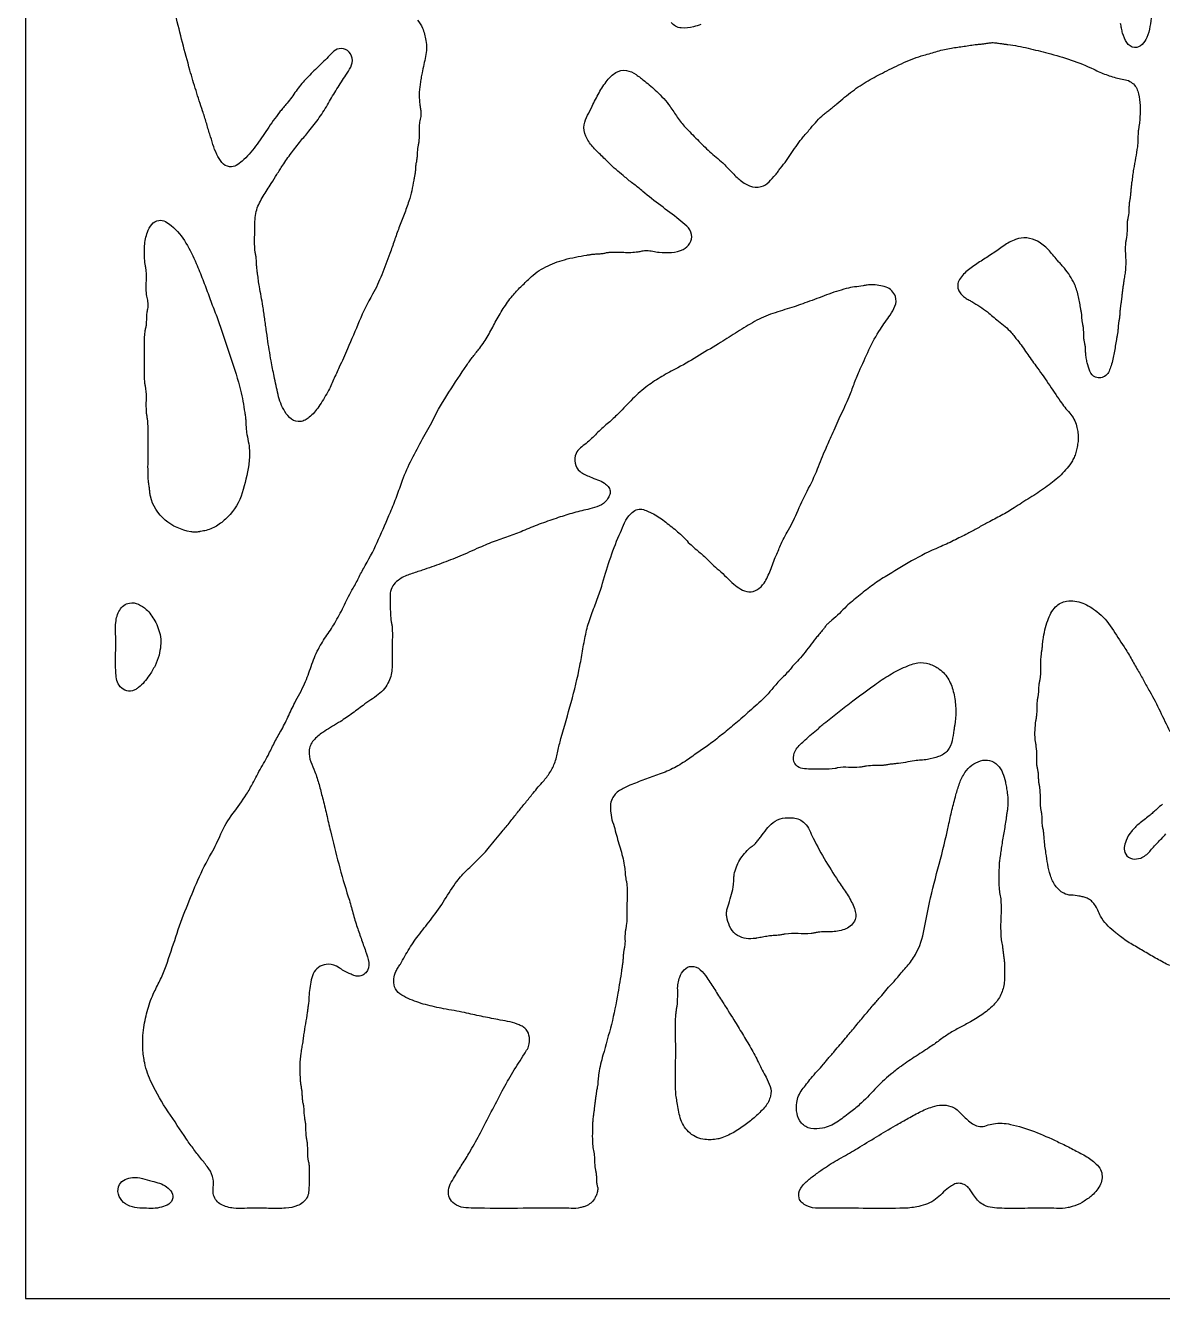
# Model space of a CAD drawing. Extents: x 0 to 950, y 0 to 950.
# Drawn here: x 0 to 314.8, y 0 to 352.3 of the extents above; entities that cross this region are included whole.
import ezdxf

# ---------------------------------------------------------------- set-up
doc = ezdxf.new("R2010")
doc.units = 0
doc.layers.add('OBRYS', color=7, linetype='CONTINUOUS')
doc.layers.add('VYREZY', color=1, linetype='CONTINUOUS')

msp = doc.modelspace()

# ---------------------------------------------------------------- linework, layer by layer
at = {"layer": 'OBRYS'}
msp.add_lwpolyline([(0, 0), (950, 0), (950, 950), (0, 950)], close=True, dxfattribs=at)
at = {"layer": 'VYREZY'}
for points in [[(108.5377, 353.7462, -0.05800375), (109.8768, 351.5269, -0.04174632), (110.4729, 349.8607, -0.0220111), (110.8534, 348.128, -0.09636504), (110.7637, 343.6471, 0.00021011), (109.8041, 339.1833, 0.01392818), (109.5175, 337.6385, -0.00079395), (109.2715, 336.0862, 0.01211718), (109.0861, 334.7165, 0.02400019), (109.0001, 333.3381, 0.01993066), (109.0405, 331.7532, 0.01796355), (109.2009, 330.1756, 0.01446527), (109.3967, 329.0081, -0.0605512), (109.4838, 327.8357, -0.05134032), (109.2499, 326.2822, 0.04737099), (109.0035, 324.7293, 0.02643761), (108.9801, 322.3367, -0.04471879), (108.8696, 319.9527, -0.02977154), (108.6792, 318.9896, 0.04035226), (108.5094, 318.0242, 0.01970481), (108.4344, 316.6384, -0.0320263), (108.3256, 315.2567, -0.01562534), (108.1557, 314.2897, 0.0251932), (108.0044, 313.3205, 0.01842808), (107.9376, 312.3329, -0.02999034), (107.8481, 311.3482, -0.01396753), (107.6737, 310.3825, 0.01142766), (107.4945, 309.4175, -0.01624804), (106.928, 306.5232, -0.02256421), (106.1391, 303.683, -0.01218585), (104.8189, 299.9553, -0.00165401), (103.3955, 296.2645, 0.01329942), (102.1259, 292.7293, -0.0125031), (100.8619, 289.192, 0.00970611), (99.7802, 286.2175, -0.02063875), (98.6345, 283.2694, 0.00000182), (97.4435, 280.5433, -0.0289811), (96.0988, 277.8953, 0.03389649), (92.4057, 270.4418, -0.00535634), (89.1362, 262.7727, -0.00099054), (88.0144, 260.2311, -0.00647889), (86.8548, 257.7068, 0.01214366), (85.3175, 254.2578, -0.02775612), (83.6754, 250.8627, -0.00848031), (82.4866, 248.8006, -0.01705339), (81.1947, 246.8028, -0.02053819), (79.9884, 245.2133, -0.05523304), (78.5636, 243.8312, -0.03951119), (77.4123, 243.0755, -0.09254406), (76.122, 242.6518, -0.20283033), (73.6225, 243.3368, -0.09136316), (71.7959, 245.4159, -0.07988374), (69.911, 250.146, -0.0052524), (68.8397, 255.1904, 0.00259104), (68.4022, 257.3055, -0.01201651), (68.0048, 259.428, 0.00341451), (67.4794, 262.5284, -0.0113043), (67.003, 265.636, 0.00191778), (66.8722, 266.6107, 0.00441815), (66.7292, 267.5837, -0.00641506), (66.4787, 269.3356, 0.00641114), (66.2282, 271.0876, -0.00753112), (65.9816, 272.8402, 0.00977792), (65.7272, 274.5915, 0.00582807), (65.2471, 277.2992, -0.00253535), (64.7492, 280.0038, -0.01403229), (64.4866, 281.7538, 0.0071489), (64.2481, 283.5078, -0.01070095), (64.097, 284.6812, -0.01235228), (64.0002, 285.8603, -0.00313759), (63.9396, 287.0474, 0.02387835), (63.83, 288.2298, 0.02193517), (63.6502, 289.1956, -0.03961716), (63.5049, 290.165, -0.02496122), (63.4382, 293.563, 0.00606657), (63.5, 296.9652, -0.01601013), (63.5829, 299.1441, -0.06372878), (64.0072, 301.2661, -0.06294523), (65.8125, 305, 0.00656302), (68.0433, 308.535, -0.00355569), (69.6149, 311.0587, -0.00219264), (71.2153, 313.5643, -0.01908156), (73.6002, 316.9694, -0.00738946), (76.1634, 320.2456, -0.01342294), (77.3215, 321.6052, 0.01423779), (78.4773, 322.9666, 0.01422937), (81.3447, 326.7621, 0.02679007), (83.8888, 330.7757, -0.01287958), (86.2215, 334.6927, -0.00459433), (88.6905, 338.5269, 0.01953719), (90.037, 340.7622, 0.17194446), (90.4355, 343.1912, 0.18631509), (89.1519, 345.3018, 0.2225239), (86.8107, 345.8207, 0.15158627), (84.9615, 344.7602, -0.01037413), (83.4082, 343.1582, -0.00318528), (80.2596, 340.0823, 0.01506735), (77.1863, 336.9338, 0.03725918), (74.6099, 333.6732, -0.02715786), (72.0966, 330.3569, -0.00264797), (71.1938, 329.3025, 0.01485573), (70.3174, 328.2269, 0.01714379), (66.9815, 323.5514, -0.0100322), (63.7113, 318.8271, -0.02775541), (61.955, 316.6599, -0.03045813), (59.9595, 314.712, -0.04278263), (58.3537, 313.5487, -0.16847003), (56.5138, 313.1611, -0.193852), (54.3672, 314.3594, -0.05810819), (52.963, 316.5862, -0.03839344), (51.8921, 319.3489, 0.00284713), (51.0175, 322.189, -0.0052322), (50.0457, 325.3992, 0.00954983), (49.0463, 328.6004, -0.00354195), (47.2139, 334.2313, -0.00883503), (45.5217, 339.9051, -0.0092076), (41.5721, 355.1329, -0.01923229)], [(187.0014, 352.503, -0.01126098), (184.9201, 351.8925, -0.08412274), (181.5075, 351.5675, -0.22495672), (178.7738, 353.1162, -0.09053199)], [(311.7714, 355.0859, 0.0007375), (311.2677, 351.966, -0.06191959), (310.3941, 348.9539, -0.08676003), (309.0813, 346.946, -0.22958275), (307.0359, 346.159, -0.24025348), (304.855, 347.5131, -0.06742668), (303.7194, 350.1331, -0.02237193), (303.4067, 351.4711, -0.00135309), (303.1575, 352.8238, -0.0107212)], [(316.7666, 92.1144, -0.01157221), (313.255, 93.9723, -0.00667421), (309.8129, 95.9574, 0.00391227), (306.3854, 97.9595, -0.03648206), (303.104, 100.1745, -0.00348763), (302.1749, 100.9161, -0.00057291), (301.2518, 101.6653, -0.03519955), (299.2244, 103.5666, -0.05938395), (297.5977, 105.8047, -0.03320623), (296.8264, 107.4282, 0.06003241), (295.9737, 109.0003, 0.05980798), (295.0573, 110.0112, 0.073016), (293.9119, 110.744, 0.05207125), (292.794, 111.1136, 0.00630788), (291.6344, 111.3519, 0.03699829), (289.4661, 111.6047, -0.10988799), (287.4018, 112.1561, -0.12666984), (285.0912, 114.2318, -0.07181244), (283.7291, 117.0991, -0.03038447), (282.9837, 120.153, -0.0121294), (282.4996, 123.2639, 0.00512616), (282.2241, 125.2137, -0.01834441), (282.0004, 127.1689, -0.0084993), (281.9408, 128.1573, 0.02421014), (281.8502, 129.1423, 0.02534416), (281.664, 130.1068, -0.03999238), (281.5063, 131.0744, -0.01964778), (281.4393, 132.6613, 0.03437035), (281.3257, 134.2429, 0.02087653), (281.1477, 135.2093, -0.03881242), (281.0047, 136.1794, -0.02309566), (280.9465, 138.7654, 0.04148578), (280.7936, 141.3413, 0.01038637), (280.6341, 142.3115, -0.02511942), (280.5033, 143.285, -0.01579747), (280.4418, 144.4732, 0.03003303), (280.3467, 145.6576, 0.02545027), (280.1601, 146.6222, -0.04213333), (280.0061, 147.5903, -0.02717066), (279.9563, 150.1789, 0.04385891), (279.8207, 152.7582, 0.01986046), (279.6448, 153.7252, -0.0380788), (279.5045, 154.6959, -0.02756825), (279.4728, 157.2813, -0.02478105), (279.7114, 159.8566, -0.01183926), (279.8736, 160.827, 0.03175961), (279.9969, 161.8015, 0.01755886), (280.0509, 163.789, -0.03721228), (280.1827, 165.7686, -0.01640281), (280.3525, 166.7363, 0.03002127), (280.4957, 167.7071, 0.01994092), (280.5511, 168.8965, -0.03300667), (280.6374, 170.0825, -0.02915014), (280.8296, 171.0458, 0.04443835), (280.9919, 172.0125, 0.02944371), (281.0515, 175.198, -0.04607287), (281.2164, 178.3719, -0.00503194), (281.3673, 179.3436, 0.01552078), (281.4977, 180.3179, 0.01072844), (281.5773, 181.3027, -0.0264391), (281.6876, 182.2835, -0.01198393), (282.2051, 184.9913, -0.03414659), (282.9682, 187.6345, -0.03843371), (283.87, 189.621, -0.06540877), (285.1544, 191.3692, -0.07875986), (286.5531, 192.4311, -0.08733517), (288.2165, 192.9785, -0.13596096), (292.6602, 192.413, -0.06987085), (296.617, 190.0608, -0.07928312), (300.7239, 185.5331, -0.00080624), (304.0999, 180.3446, -0.01625104), (306.046, 177.1181, 0.00658505), (307.9303, 173.8531, -0.01385662), (309.575, 170.9048, 0.01105691), (311.2035, 167.9469, -0.0205463), (314.0777, 162.4835, 0.0050661), (316.7836, 156.9294, 0.00660142)], [(314.7969, 136.8021, 0.0224144), (313.1363, 135.3862, -0.00313315), (312.1129, 134.4431, -0.01503265), (311.0565, 133.5383, -0.00689701), (309.6533, 132.4394, 0.00849609), (308.2537, 131.3361, 0.04802527), (306.1388, 129.2416, 0.08347464), (304.6539, 126.6939, 0.05571991), (304.166, 124.7815, 0.17900239), (304.5648, 122.9621, 0.20137158), (306.4019, 121.6962, 0.14495638), (308.7141, 121.8861, 0.13018483), (311.2174, 123.7068, -0.0223407), (313.3453, 126.0953, 0.00139343), (315.7129, 128.5387, -0.01754017)]]:
    msp.add_lwpolyline(points, format="xyb", dxfattribs=at)
for points in [[(153.6216, 25.1466, -0.0649723), (151.0494, 24.937, 0.01213379), (148.4484, 25, 0.00168506), (136.2488, 24.9582, -0.00511121), (124.0498, 25, -0.02778367), (121.2529, 25.1939, -0.12727909), (118.7264, 26.197, -0.13413001), (117.4098, 27.8487, -0.13253648), (117.109, 29.9413, -0.1050165), (117.8678, 32.1565, 0.00067419), (119.0943, 34.2121, -0.00990021), (121.1883, 37.579, 0.01610223), (123.2397, 40.9704, -0.00166671), (124.6095, 43.3902, 0.01368035), (125.9204, 45.8413, -0.00777573), (128.9474, 51.6656, 0.00640986), (131.9903, 57.4818, -0.02403659), (134.9304, 62.6493, 0.00049852), (138.114, 67.6786, 0.00924073), (138.9327, 69.0295, 0.09070326), (139.459, 70.4918, 0.09746072), (139.3886, 72.8546, 0.15788155), (138.2157, 74.8237, 0.07664092), (137.2155, 75.4611, 0.00332307), (136.1139, 75.937, 0.06173336), (133.4817, 76.6877, -0.01078576), (130.7668, 77.1707, -0.00147635), (126.1478, 78.1099, -0.00423075), (121.54, 79.1017, 0.01559005), (118.647, 79.656, -0.00986712), (115.7469, 80.1772, -0.01440303), (110.746, 81.3291, -0.04322338), (105.9267, 83.0425, -0.04289799), (103.664, 84.3192, -0.16485614), (102.1802, 86.2933, -0.10907147), (101.9644, 88.4328, -0.07705782), (102.5461, 90.5297, -0.04942988), (103.1392, 91.5578, 0.02829948), (103.7771, 92.5634, -0.01064007), (106.2832, 96.8399, -0.03069852), (109.1292, 100.8881, 0.00771252), (110.8257, 103.08, -0.00746128), (112.5211, 105.2727, 0.03183369), (116.0348, 110.3059, -0.0214323), (119.4469, 115.4166, -0.0458958), (122.2142, 118.5511, 0.00747263), (125.2261, 121.4761, 0.00431272), (126.9018, 123.182, 0.02251526), (128.482, 124.9735, -0.00141851), (130.228, 127.1298, -0.00569708), (132.0044, 129.2609, 0.01021094), (134.1371, 131.867, -0.00341764), (136.2346, 134.5023, 0.00037289), (138.223, 136.9695, -0.00030724), (140.2112, 139.4371, -0.0041739), (141.5953, 141.1238, -0.00899607), (143.0231, 142.7732, 0.03273664), (144.9837, 145.2681, 0.06103145), (146.4376, 148.0697, 0.04004887), (147.4041, 151.4727, -0.01982168), (148.2344, 154.9204, 0.00048009), (151.0666, 164.9591, 0.020015), (153.4832, 175.0972, 0.0080895), (154.3171, 179.7375, -0.01496779), (155.2144, 184.3644, -0.03279146), (156.4982, 188.7132, -0.00134268), (158.0789, 192.9734, -0.00016041), (158.8401, 195.0062, 0.02089841), (159.5157, 197.067, -0.01030865), (161.7025, 204.2466, -0.0241825), (164.3764, 211.2518, 0.00642806), (165.5387, 214, -0.07201413), (167.0343, 216.5465, -0.05713274), (168.2925, 217.7957, -0.1481171), (169.8826, 218.419, -0.11902547), (171.4134, 218.176, -0.00359265), (172.881, 217.5528, -0.06240229), (176.4471, 215.447, -0.00592681), (179.7187, 212.8557, -0.03594204), (182.7698, 209.9928, 0.03484394), (185.815, 207.1227, -0.00383058), (187.0363, 206.107, -0.01819216), (188.2108, 205.0392, 0.00019849), (190.0638, 203.2286, 0.02211377), (191.9938, 201.5042, -0.03101264), (194.039, 199.6104, 0.02789188), (196.0732, 197.7031, 0.03757463), (198.0148, 196.3101, 0.11414979), (200.2312, 195.5758, 0.16878671), (202.6215, 196.1654, 0.09981484), (204.4465, 197.9535, 0.04098254), (205.4254, 199.6845, 0.00976422), (206.2265, 201.5115, 0.01588703), (206.9969, 203.5462, -0.02021128), (207.7846, 205.5735, -0.00155538), (209.2223, 208.8447, -0.0274198), (210.8446, 212.0223, 0.01370105), (212.2695, 214.6338, 0.01824906), (213.5244, 217.3301, -0.02158746), (216.4156, 223.4358, 0.02632349), (219.2477, 229.5658, -0.00251359), (220.3634, 232.3178, -0.00517388), (221.5213, 235.0522, 0.00148649), (222.3864, 237.0539, -0.00645184), (223.2712, 239.0468, 0.00684253), (224.3965, 241.5865, -0.01379179), (225.5567, 244.1096, 0.00996118), (226.8208, 246.8042, 0.00360219), (228.0115, 249.5326, 0.01823388), (229.3634, 253.0407, -0.02519591), (230.7632, 256.5274, 0.00183957), (233.4896, 262.4963, -0.03918789), (236.6439, 268.2277, -0.01067715), (237.9916, 270.1858, 0.00558032), (239.3594, 272.1304, 0.05227304), (240.697, 274.5942, 0.17716083), (240.8089, 277.2392, 0.23976509), (238.2275, 279.8535, 0.08104033), (234.2107, 280.499, 0.04082568), (233.0351, 280.4001, -0.00407089), (231.8661, 280.2145, -0.0059703), (229.5269, 279.8911, 0.03310438), (227.2135, 279.4424, 0.02687821), (221.7625, 277.687, -0.0067952), (216.3791, 275.7116, 0.00773754), (213.9713, 274.8229, -0.0232104), (211.5395, 274.0099, 0.0154476), (206.2553, 272.334, 0.04915191), (201.2528, 270.0019, 0.0097271), (196.5334, 267.0829, -0.00864991), (191.8201, 264.1537, 0.00177752), (185.8726, 260.5697, -0.01638073), (179.8262, 257.1628, 0.01553223), (175.6763, 254.8337, 0.02717374), (171.7442, 252.1619, 0.04027977), (167.594, 248.4354, -0.00762195), (163.6835, 244.4335, -0.00962128), (162.3887, 243.1968, -0.01455967), (161.0359, 242.0244, 0.02976559), (158.1087, 239.3273, -0.02872596), (155.1867, 236.6238, -0.00179922), (153.639, 235.3581, 0.112958), (152.4381, 233.823, 0.1651506), (152.1393, 231.1563, 0.16224443), (153.5157, 228.8468, 0.07500098), (154.8546, 228.0037, -0.001533), (156.3186, 227.3582, 0.02535426), (158.366, 226.5696, -0.07775274), (160.299, 225.5825, -0.05517346), (161.3084, 224.6653, -0.15344835), (161.8403, 223.4691, -0.13884736), (161.6242, 222.1464, -0.03978618), (160.9373, 220.9396, -0.15373498), (158.8545, 219.2937, -0.03588225), (156.1959, 218.4948, 0.01260941), (151.8028, 217.3946, 0.01276375), (147.4711, 216.0729, 0.00705568), (142.8024, 214.4435, 0.01536897), (138.2132, 212.6072, -0.02141857), (134.1572, 211.0409, 0.00592574), (130.0511, 209.5997, 0.01424481), (127.8436, 208.7234, -0.00042735), (125.6602, 207.786, 0.00909949), (122.9473, 206.5651, -0.01481246), (120.2213, 205.3757, -0.00584184), (115.06, 203.3729, -0.00914484), (109.8414, 201.526, -0.00245789), (106.6271, 200.4716, 0.06584839), (103.598, 199.0324, 0.07751169), (101.9881, 197.5923, 0.11841411), (101.0624, 195.6788, 0.07108218), (100.9465, 194.0933, -0.0178428), (101, 192.4894, 0.00274871), (101.0075, 190.1007, 0.03299511), (101.1851, 187.7239, 0.01843747), (101.3586, 186.7566, -0.03702133), (101.4957, 185.7856, -0.02456172), (101.5575, 182.188, 0.0079813), (101.5, 178.5865, -0.00414758), (101.4668, 174.5905, -0.10135459), (100.6177, 170.7687, -0.06728246), (99.3721, 168.7596, -0.05667463), (97.6675, 167.1128, -0.0173828), (95.5738, 165.6173, 0.01455769), (93.4712, 164.1335, -0.00272741), (90.1298, 161.6548, -0.02157954), (86.675, 159.3436, -0.00106201), (84.4706, 158.0092, 0.00987671), (82.2904, 156.6363, 0.06603814), (79.7244, 154.4146, 0.17119109), (78.5081, 151.4235, 0.1096976), (79.0068, 148.5425, -0.00678566), (80.1075, 145.7573, -0.02341434), (81.2698, 142.2018, -0.00506814), (82.2289, 138.5821, -0.00538712), (83.3414, 133.9985, 0.00098948), (84.4135, 129.4051, 0.00704659), (86.7092, 120.2379, 0.01270691), (89.3645, 111.1704, -0.01524918), (90.5074, 107.193, 0.01796197), (91.6716, 103.2225, 0.00392967), (92.8851, 99.668, 0.00539177), (94.1646, 96.1369, -0.04806042), (95.0113, 92.9846, -0.22477762), (94.204, 90.1329, -0.12363936), (93.123, 89.3826, -0.10549228), (91.8112, 89.1838, -0.0930067), (90.672, 89.4689, 0.00183937), (89.5846, 89.9637, -0.04616037), (86.796, 91.5441, 0.14855926), (83.8656, 92.4923, 0.12830358), (81.6154, 91.9481, 0.13654542), (79.951, 90.3538, 0.08648583), (79.1178, 88.16, 0.00660922), (78.698, 85.8155, 0.03521414), (78.4767, 83.4574, -0.03124004), (78.274, 81.0964, 0.00112546), (78.1312, 80.1237, 0.00355729), (77.9974, 79.1496, -0.01449369), (77.5017, 76.0455, 0.01433918), (77.0051, 72.9415, 0.00351825), (76.8844, 71.965, -0.0117355), (76.7477, 70.9908, -0.00357042), (76.4819, 69.442, 0.00579997), (76.223, 67.892, 0.03579301), (75.9448, 64.5229, 0.01366977), (76.0008, 61.1354, 0.0168055), (76.0771, 60.1522, 0.00772093), (76.2016, 59.1735, 0.01163231), (76.3632, 58.2041, -0.02616345), (76.4965, 57.2315, -0.01679001), (76.5563, 56.0434, 0.03091918), (76.6494, 54.859, 0.02420734), (76.8336, 53.8947, -0.03661381), (76.9936, 52.9277, -0.01390486), (77.0808, 51.5452, 0.02690975), (77.2037, 50.167, 0.01294175), (77.3687, 49.1977, -0.03197453), (77.4965, 48.2246, -0.01350717), (77.5673, 46.4407, 0.03228512), (77.7047, 44.6638, 0.01343965), (77.8697, 43.6945, -0.03296715), (77.9966, 42.7212, -0.01885447), (78.0482, 40.7336, 0.03797138), (78.1754, 38.7537, 0.02079151), (78.3529, 37.7875, -0.0387294), (78.4953, 36.8176, -0.02204323), (78.5633, 34.0194, -0.0014267), (78.5, 31.2184, -0.01720384), (78.393, 29.4344, -0.11427268), (77.8419, 27.7816, -0.16637872), (75.338, 25.708, -0.07630034), (72.0159, 25.0013, -0.02141374), (67.818, 24.9405, 0.00708362), (63.6165, 25, 0.01002243), (60.6144, 24.9398, -0.03103515), (57.6175, 25.0056, -0.09940877), (54.1808, 26.002, -0.2115631), (52.0996, 28.6104, -0.10164804), (51.9821, 30.7882, 0.07915431), (51.9617, 32.987, 0.11304922), (50.7706, 35.8649, 0.0145039), (48.8464, 38.4143, -0.00649981), (46.6539, 41.2245, -0.01510817), (44.5857, 44.1256, 0.00162357), (39.4855, 51.7039, -0.03705971), (34.947, 59.6025, -0.02695893), (33.8113, 62.3377, -0.03207543), (33.0062, 65.1859, -0.0179887), (32.6623, 67.1264, -0.02849015), (32.5001, 69.0885, -0.00974406), (32.4821, 72.0742, -0.03995877), (32.7596, 75.0381, -0.02228545), (33.8675, 80.0447, -0.04847196), (35.6635, 84.8274, -0.00049192), (37.4175, 88.3939, 0.03237213), (38.9376, 92.0572, 0.00263598), (41.6391, 100.1191, -0.01572531), (44.5493, 108.1036, -0.00625137), (47.7459, 115.8043, -0.03040613), (51.4913, 123.2369, 0.01959167), (52.8865, 125.863, 0.01201698), (54.1136, 128.5732, -0.06652059), (57.4233, 134.1707, 0.02719865), (61.1891, 139.5309, 0.01883578), (62.9658, 142.6311, -0.00298427), (64.6445, 145.7883, -0.00948527), (65.9128, 148.0366, 0.01636679), (67.1497, 150.3014, -0.00085252), (68.8575, 153.6731, -0.01400841), (70.664, 156.9912, 0.02394589), (72.6766, 160.8695, -0.00425157), (74.5371, 164.8284, -0.02007901), (75.9305, 167.4535, 0.0313773), (77.2626, 170.1063, 0.02100445), (79.0803, 174.9259, -0.04061773), (81.0806, 179.6591, -0.03383851), (83.4567, 183.546, 0.02394906), (85.9118, 187.3896, 0.01997238), (88.3027, 191.9751, -0.02117608), (90.7044, 196.5545, 0.01759954), (92.3886, 199.7108, -0.01833729), (94.0774, 202.8644, 0.02842692), (97.7721, 210.1112, 0.00141435), (101.0332, 217.5774, 0.01505599), (102.7883, 221.986, 0.0010863), (104.4009, 226.4509, -0.03619218), (106.9657, 232.2444, 0.00178357), (109.9304, 237.8626, -0.01132359), (111.3709, 240.4705, 0.0149455), (112.7921, 243.0883, -0.0272978), (117.2387, 250.8169, -0.00405459), (122.1678, 258.2625, -0.01667167), (123.9083, 260.6686, -0.00232468), (125.7399, 263.0082, 0.03649771), (128.0745, 266.4509, 0.01325596), (130.0603, 270.1169, -0.02598414), (132.234, 273.8969, -0.02679134), (134.7936, 277.4266, -0.03072866), (137.0875, 279.9267, -0.00005927), (139.5354, 282.2853, -0.07580497), (144.0321, 285.4644, -0.04969631), (149.2106, 287.4417, -0.01760098), (152.271, 288.1591, -0.00874422), (155.3664, 288.7146, 0.00174968), (156.3366, 288.8747, -0.02111371), (157.3114, 288.9971, -0.01446181), (158.4987, 289.0609, 0.02895267), (159.6822, 289.159, 0.02415647), (160.6469, 289.3434, -0.04127971), (161.6152, 289.4943, -0.03479679), (165.6085, 289.5046, 0.05036141), (169.5891, 289.6386, 0.02735104), (170.7505, 289.8608, -0.06592589), (171.9171, 289.992, -0.05546123), (173.6698, 289.762, 0.0469058), (175.4214, 289.5018, 0.02149389), (178.8332, 289.4649, 0.11191971), (182.0562, 290.3053, 0.13184432), (183.9284, 292.0155, 0.19071015), (184.3932, 294.4121, 0.16545558), (183.0735, 296.7533, 0.01706731), (180.8951, 298.5712, 0.00578716), (175.8484, 302.4056, -0.01733994), (170.8943, 306.3534, 0.01700619), (168.4173, 308.33, -0.01721438), (165.9412, 310.3075, 0.00448326), (163.9652, 311.9698, -0.02212806), (162.0509, 313.6991, 0.00509354), (159.4619, 316.2032, -0.02257623), (156.9644, 318.7937, -0.06900384), (155.109, 321.6, -0.16049682), (154.6968, 324.7994, -0.07643837), (155.6249, 327.4002, 0.01480034), (156.879, 329.8955, -0.01764791), (158.7675, 333.6001, -0.03752736), (161.0473, 337.0668, -0.088223), (163.388, 339.1957, -0.18352054), (166.3329, 339.7898, -0.11623547), (169.0294, 338.6644, -0.01229199), (171.4159, 336.845, -0.00263529), (173.112, 335.4699, -0.02218682), (174.7362, 334.0138, -0.01138988), (176.682, 332.0183, -0.03554538), (178.4282, 329.8542, -0.00702419), (180.4275, 326.8927, 0.04607836), (182.6424, 324.1077, 0.00375413), (185.9893, 320.6662, 0.0102469), (189.4307, 317.3204, 0.02216267), (191.2422, 315.7742, -0.02690228), (193.0382, 314.2117, -0.01249037), (195.2804, 311.9272, 0.02213513), (197.5646, 309.6878, 0.08099793), (200.4265, 307.8552, 0.17645952), (203.6561, 307.6657, 0.12662772), (205.8298, 308.9765, 0.01999594), (207.5885, 310.9171, 0.01608323), (208.3202, 311.8519, -0.01057196), (209.0418, 312.7951, 0.02396831), (212.1748, 317.1255, -0.02454074), (215.3125, 321.4521, -0.01912026), (216.3537, 322.6519, 0.01758784), (217.3987, 323.8486, -0.01251334), (219.0811, 325.8151, -0.03554036), (220.9402, 327.6072, -0.01846047), (221.8788, 328.3343, 0.02137751), (222.813, 329.0667, -0.0022933), (223.7204, 329.8358, -0.00436373), (224.6379, 330.5927, 0.00682229), (226.7703, 332.3694, -0.01615277), (228.9344, 334.1052, -0.02992714), (233.2315, 336.9444, -0.01515673), (237.7728, 339.3885, -0.00702344), (243.1339, 341.974, -0.03981776), (248.6962, 344.0406, 0.0006125), (252.4825, 345.1186, -0.02776119), (256.3157, 345.9882, -0.00618111), (258.0641, 346.2617, -0.0033926), (259.8174, 346.5018, 0.00913332), (261.568, 346.7619, -0.0160543), (263.3214, 346.9978, -0.00773109), (264.305, 347.0827, 0.01831008), (265.2861, 347.1884, 0.01060709), (266.4524, 347.3827, -0.04377771), (267.6247, 347.499, -0.03725819), (268.8043, 347.4244, -0.00263729), (269.9775, 347.2556, 0.0055893), (270.9519, 347.1212, -0.0012755), (271.9276, 346.9953, -0.0256414), (277.5277, 345.9635, -0.00441354), (283.0629, 344.5955, -0.01860073), (289.502, 342.6858, -0.03157475), (295.7094, 340.144, 0.02127371), (299.151, 338.6513, 0.03660206), (302.7356, 337.5679, 0.01295768), (304.483, 337.2238, -0.11201254), (306.089, 336.5606, -0.16131506), (307.9101, 334.0952, -0.06574624), (308.499, 330.9488, -0.02007333), (308.5423, 327.764, -0.02906143), (308.2732, 324.593, -0.00810661), (308.1174, 323.6213, 0.0289901), (308.0025, 322.6455, 0.01581879), (307.9476, 320.6595, -0.03889274), (307.8016, 318.6832, -0.00717078), (307.2829, 315.584, 0.00438979), (306.7469, 312.4875, 0.00872156), (306.491, 310.7367, -0.00555364), (306.2461, 308.9841, 0.01372512), (306.1016, 307.8103, 0.00430163), (305.9994, 306.6317, -0.00430344), (305.9143, 305.6491, -0.01194286), (305.7973, 304.67, -0.01240425), (305.6333, 303.7008, 0.02992864), (305.5035, 302.7278, 0.02017893), (305.4584, 301.3375, -0.03606616), (305.3694, 299.9518, -0.0311709), (305.1757, 298.9892, 0.04516244), (305.0094, 298.0237, 0.02330324), (304.9356, 295.84, -0.03863909), (304.7952, 293.6637, -0.01365832), (304.6299, 292.6943, 0.03356671), (304.5034, 291.721, 0.03216076), (304.5115, 288.1208, -0.03594909), (304.4923, 284.5226, -0.03284569), (304.2687, 282.968, 0.01986709), (304.0044, 281.4176, 0.00042997), (303.8786, 280.442, -0.00598864), (303.742, 279.468, 0.00784371), (303.609, 278.4929, 0.00456192), (303.5001, 277.5147, -0.00344818), (303.3934, 276.536, -0.00770641), (303.265, 275.5601, -0.00211165), (303.1174, 274.5874, 0.01855423), (303.002, 273.611, 0.00999154), (302.9301, 272.4254, -0.0255893), (302.8214, 271.244, -0.01456799), (302.6534, 270.2768, 0.02428428), (302.5042, 269.3072, 0.01764762), (302.4362, 268.32, -0.02937659), (302.3452, 267.3358, -0.01350146), (302.1715, 266.37, 0.01139205), (301.9937, 265.4049, -0.00175307), (301.3875, 261.7167, -0.03421298), (300.52, 258.0901, -0.02485289), (299.9734, 256.606, -0.12647914), (299.0401, 255.3891, -0.11824442), (297.6568, 254.7554, -0.16127334), (296.183, 254.9415, -0.19146039), (294.6516, 256.5951, -0.0297075), (293.9147, 258.9013, -0.02810117), (293.6499, 260.251, -0.01443179), (293.5006, 261.6199, -0.01183594), (293.445, 262.6088, 0.02666392), (293.3603, 263.5945, 0.02776734), (293.1704, 264.5578, -0.04166717), (293.0077, 265.5242, -0.02224377), (292.9456, 267.1116, 0.0365615), (292.8383, 268.6939, 0.01933325), (292.6632, 269.6596, -0.028183), (292.5053, 270.6274, -0.02117842), (292.4429, 271.6156, 0.03213172), (292.359, 272.6012, 0.01657803), (292.1811, 273.566, -0.01384504), (291.9979, 274.5301, 0.01927532), (291.2975, 278.009, 0.05647025), (290.0874, 281.3239, 0.03545839), (288.7778, 283.54, 0.03107564), (287.1849, 285.564, 0.00401544), (286.3836, 286.4471, -0.0149925), (285.6022, 287.3472, 0.01395328), (283.1183, 290.2203, 0.08211335), (280.1712, 292.5367, 0.10235258), (277.1852, 293.4548, 0.11385398), (274.104, 293.0444, 0.0662843), (270.7936, 291.2721, -0.00898977), (267.6805, 289.1151, -0.00698075), (264.5166, 287.0693, 0.02073986), (261.4125, 284.9389, 0.06680679), (258.7923, 282.3654, 0.25014817), (258.2367, 279.1437, 0.10778024), (258.9247, 277.9808, 0.04380147), (259.9474, 277.0576, 0.04123031), (260.9512, 276.4222, -0.01560764), (261.9892, 275.8373, -0.00568022), (264.1765, 274.479, -0.02686615), (266.2679, 272.9834, -0.00625362), (267.8007, 271.726, -0.00153104), (269.3137, 270.4448, 0.01263601), (271.1685, 268.9438, -0.05043717), (272.8965, 267.3148, -0.01918118), (273.7631, 266.2339, 0.00892952), (274.6078, 265.1348, -0.02098525), (277.1771, 261.6193, 0.01367141), (279.696, 258.0649, -0.01372762), (283.1308, 253.217, 0.00350302), (286.4669, 248.2982, 0.03238356), (289.0542, 245.017, -0.12041533), (290.9785, 241.4334, -0.01970703), (291.1451, 240.6654, -0.00253151), (291.2776, 239.8903, -0.03469564), (291.4261, 238.3282, -0.04404331), (291.3281, 236.7644, -0.01489438), (291.046, 235.218, -0.02510879), (290.6416, 233.7003, -0.03609537), (290.1276, 232.4236, -0.03342255), (289.4413, 231.23, -0.061809), (286.2141, 227.4907, -0.03098251), (282.3306, 224.3927, -0.01384455), (278.0319, 221.5534, 0.00459871), (273.6798, 218.793, -0.01896024), (270.0977, 216.6627, -0.0054723), (266.4134, 214.7087, 0.01257204), (263.6269, 213.1797, -0.01531049), (260.8326, 211.6662, -0.0015981), (256.9168, 209.7136, -0.01476543), (252.9409, 207.891, 0.03133411), (245.3085, 204.0814, 0.00448325), (237.9542, 199.7271, 0.02648832), (234.1893, 197.1707, 0.0074333), (230.6017, 194.3613, 0.00142113), (228.9067, 192.9849, 0.0224102), (227.2808, 191.5308, 0.00309928), (225.2959, 189.5645, -0.01952599), (223.2491, 187.6658, -0.01346655), (222.4871, 187.0472, 0.04441063), (221.7674, 186.3851, 0.03711773), (221.1581, 185.6067, -0.02969332), (220.5599, 184.8186, 0.00103391), (219.659, 183.7633, 0.01238341), (218.787, 182.6845, -0.00058255), (217.0957, 180.4879, -0.00588335), (215.3763, 178.3135, -0.02051065), (213.6701, 176.3754, 0.01949371), (211.9598, 174.4407, -0.02914127), (209.5363, 171.8035, 0.02889728), (207.1115, 169.1674, -0.00456818), (206.0941, 167.9472, -0.01764357), (205.0242, 166.7742, -0.00829981), (203.0397, 164.8132, -0.01949575), (200.9507, 162.9666, 0.01900981), (199.0147, 161.2586, -0.01945755), (197.0773, 159.5524, 0.00258848), (193.5573, 156.6575, -0.01238961), (189.9824, 153.8329, -0.01060055), (186.766, 151.5236, 0.00310599), (183.5148, 149.2623, -0.03168833), (179.6358, 146.881, -0.03886355), (175.4647, 145.0706, 0.00576425), (171.3684, 143.606, 0.00908931), (167.3178, 142.0206, 0.03976633), (164.4555, 140.564, 0.14831463), (162.4086, 138.2586, 0.09904793), (161.9531, 136.349, 0.03380068), (162.0148, 134.3525, 0.05632308), (162.5488, 131.8591, -0.01803974), (163.2758, 129.3998, 0.01308316), (164.6245, 124.6654, -0.033376), (165.7779, 119.8891, -0.02930091), (165.9756, 118.126, 0.02250828), (166.1494, 116.359, 0.0252153), (166.3383, 115.3952, -0.04239959), (166.4936, 114.4277, -0.02736025), (166.5606, 111.0306, 0.00858926), (166.5, 107.6288, -0.00210206), (166.4894, 105.4393, -0.03273216), (166.3268, 103.2605, -0.02118717), (166.1487, 102.2945, 0.03865462), (166.0048, 101.3249, 0.02404), (165.9609, 99.3354, -0.04119225), (165.8491, 97.353, -0.02452409), (165.666, 96.3885, 0.03655276), (165.5063, 95.4213, 0.01407246), (165.4198, 94.0389, -0.02825348), (165.2944, 92.6611, -0.00401594), (165.1424, 91.6905, 0.0085049), (164.9992, 90.7187, -0.01116519), (164.5243, 87.6115, 0.00335205), (164.0008, 84.5114, -0.02273813), (162.1915, 75.8547, -0.00738013), (159.8622, 67.3148, 0.01210569), (159.2132, 64.8436, 0.01638043), (158.706, 62.34, 0.02921742), (158.5135, 60.5756, -0.02412534), (158.3389, 58.8084, -0.01478629), (158.1668, 57.8424, 0.01922343), (158.0033, 56.8752, -0.0019885), (157.8729, 55.9005, -0.00346677), (157.7319, 54.9273, 0.01018106), (157.6038, 53.9513, 0.00210428), (157.4998, 52.9721, -0.00604004), (157.388, 51.9944, -0.00498165), (157.2548, 51.0194, 0.00507805), (157.0948, 49.847, 0.02270151), (157.0003, 48.6686, 0.00473305), (156.9246, 45.6677, 0.02124525), (157.0049, 42.6695, 0.03516778), (157.251, 40.9174, -0.03509466), (157.4973, 39.1652, -0.01721099), (157.5461, 37.7758, 0.03443126), (157.6425, 36.3914, 0.02646937), (157.8291, 35.4276, -0.03821862), (157.9929, 34.4612, -0.02499494), (158.0423, 33.2699, 0.02930504), (158.1019, 32.0795, 0.04828801), (158.3005, 31.1251, -0.09785671), (158.4026, 30.1697, -0.06141319), (158.1551, 29.0152, -0.03601181), (157.6866, 27.925, -0.08118188), (156.7589, 26.6786, -0.0759662), (155.4897, 25.7778, -0.03805093), (154.5765, 25.4029, -0.02561716)], [(48.1221, 212.1452, -0.03508197), (46.95, 212.0712, -0.03773791), (45.78, 212.1679, -0.13553569), (38.6453, 215.4174, -0.16393467), (34.6232, 221.9923, -0.03483644), (34.4418, 223.1578, 0.01898571), (34.2971, 224.3306, -0.00253115), (34.1141, 225.4974, -0.0271339), (34.0007, 226.6713, -0.01574228), (33.9416, 232.2669, 0.00524124), (34, 237.8649, 0.00278852), (33.9844, 240.6484, 0.03293893), (33.7705, 243.4176, 0.00773859), (33.6154, 244.389, -0.0292625), (33.5024, 245.3646, -0.02524267), (33.482, 248.5538, 0.04601325), (33.3299, 251.7301, 0.0221127), (33.1503, 252.6952, -0.03969078), (33.0049, 253.6639, -0.02574892), (32.9399, 257.2595, 0.00834959), (33, 260.8593, 0.00640397), (32.9565, 264.2522, -0.04095129), (33.1467, 267.629, -0.02684416), (33.3337, 268.5924, 0.04086535), (33.4934, 269.5588, 0.02020351), (33.5595, 271.1447, -0.0339282), (33.669, 272.7258, -0.02085819), (33.879, 273.8891, 0.06357678), (33.9885, 275.0576, 0.05602616), (33.7609, 276.6101, -0.04700361), (33.505, 278.1612, -0.02951722), (33.467, 281.7469, 0.04749124), (33.3009, 285.3191, 0.01504704), (33.1332, 286.2874, -0.03458795), (33.0037, 287.2596, -0.02999188), (32.9905, 291.2397, -0.07345043), (33.7869, 295.1031, -0.08135051), (34.9576, 297.185, -0.18583698), (36.9079, 298.3243, -0.16991244), (38.7537, 297.9972, -0.04766257), (40.3772, 296.8691, -0.08503926), (44.4202, 292.0555, -0.0319818), (47.2744, 286.3666, -0.00538147), (49.0799, 281.9778, -0.01104947), (50.74, 277.5329, 0.01216872), (52.3398, 273.2784, -0.01549072), (53.9111, 269.0142, 0.0022989), (56.8888, 260.2249, -0.02093302), (59.5347, 251.3386, -0.01919506), (60.1867, 248.2668, -0.00275257), (60.7036, 245.1671, -0.00341491), (60.8835, 244.0001, -0.02386576), (60.9993, 242.8262, -0.00706843), (61.0572, 241.2416, 0.03524624), (61.2038, 239.6666, 0.01307876), (61.6858, 237.1532, -0.04609377), (61.9998, 234.6235, -0.01852179), (61.9885, 232.6385, -0.0273877), (61.7955, 230.6644, -0.03803775), (59.9961, 222.9191, -0.11801336), (56.0136, 216.264, -0.05162182), (53.2705, 213.9841, -0.08473076), (50.0446, 212.5387, -0.02269003), (49.2759, 212.3774, 0.00060962), (48.5, 212.2501, 0.05734494), (48.3113, 212.1962, -0.06504177)], [(29.6142, 168.155, -0.16243207), (27.5418, 168.3255, -0.1496586), (25.9403, 169.6779, -0.10042598), (25.2296, 171.4981, -0.02857878), (25.0013, 173.4755, -0.02159032), (24.94, 177.6729, 0.00714038), (25, 181.8739, 0.0112363), (24.9415, 184.476, -0.03590848), (25.0112, 187.0717, -0.10264299), (26.0867, 190.5095, -0.22622107), (28.7929, 192.4336, -0.15408644), (31.2708, 192.103, -0.06957117), (33.4462, 190.686, -0.06513957), (34.7495, 189.2132, -0.01749324), (35.8014, 187.5331, -0.04836186), (36.7763, 185.3946, -0.04106168), (37.3563, 183.1138, -0.0696224), (37.4274, 180.5673, -0.03304111), (36.9751, 178.0407, -0.05849361), (35.8621, 175.0846, -0.03094353), (34.2334, 172.36, -0.0241899), (32.9065, 170.611, -0.05765218), (31.3212, 169.1097, -0.01651354), (30.5101, 168.5427, -0.08445705)], [(224.1215, 146.6451, -0.03819576), (220.739, 146.4374, -0.00169302), (217.3409, 146.5, -0.02336914), (215.1349, 146.6514, -0.18750028), (213.3105, 147.6151, -0.19708566), (212.5944, 149.7407, -0.12797442), (213.3297, 151.9687, -0.06517845), (214.4893, 153.3357, 0.00520116), (215.8151, 154.5646, -0.02250097), (217.6182, 156.1235, 0.0208529), (219.4266, 157.6766, -0.0062089), (220.4554, 158.614, -0.01234966), (221.5181, 159.5123, -0.00375343), (225.2477, 162.4645, -0.00368656), (229.0208, 165.3609, -0.00511152), (232.0481, 167.6011, 0.00222438), (235.0883, 169.824, -0.02603795), (239.2349, 172.5627, -0.0292214), (243.6566, 174.8267, -0.01990878), (245.3103, 175.4776, -0.05098979), (247.0318, 175.8866, -0.11103268), (250.1517, 175.6057, -0.08043546), (252.9754, 174.1662, -0.10924444), (255.5607, 171.2256, -0.07083089), (256.9671, 167.5132, -0.04351208), (257.5217, 163.3907, -0.04771986), (257.3198, 159.2391, -0.01085913), (257.1577, 158.27, 0.0137559), (257.0013, 157.3001, -0.01745345), (256.5027, 154.3474, -0.11494223), (255.2834, 151.6961, -0.15072903), (252.7717, 149.9346, -0.03333753), (249.6647, 149.1552, -0.03442714), (247.8992, 148.9596, 0.02866664), (246.1304, 148.7843, 0.0056025), (243.6078, 148.3582, -0.01913171), (241.0763, 148.0008, -0.00026025), (240.0951, 147.9009, 0.01106832), (239.1166, 147.7798, 0.00874563), (238.1446, 147.6202, -0.03024167), (237.1683, 147.5028, -0.02051473), (234.9767, 147.4627, 0.04051446), (232.7938, 147.3355, 0.02341155), (231.8276, 147.1536, -0.04054515), (230.8577, 147.0053, -0.03116818), (227.8629, 146.98, 0.04792672), (224.8785, 146.8549, 0.06642201), (224.5, 146.75, -0.06642201)], [(220.6218, 47.1466, -0.09073315), (217.4363, 47.0686, -0.1831792), (214.8058, 48.5706, -0.12999032), (213.5815, 51.2325, -0.07594859), (213.5187, 54.2278, -0.13152521), (214.997, 57.8019, -0.00564653), (217.4676, 60.9523, -0.02214142), (219.1702, 62.8911, 0.01983711), (220.882, 64.8224, 0.00201299), (221.6307, 65.7454, -0.01377125), (222.4006, 66.6502, 0.00215765), (223.193, 67.5386, 0.00999466), (223.9633, 68.4459, -0.01081475), (225.5059, 70.2566, 0.01129561), (227.0466, 72.0688, -0.00579696), (228.3131, 73.5919, 0.00612408), (229.5785, 75.1158, -0.00603668), (230.8435, 76.6398, 0.00590872), (232.109, 78.1635, -0.01155909), (233.2644, 79.5231, 0.01136813), (234.4203, 80.8823, -0.00869029), (235.3139, 81.9446, -0.00350941), (236.2333, 82.9848, 0.01392725), (237.7722, 84.8009, -0.02224452), (239.3401, 86.59, 0.00548497), (240.4273, 87.7499, 0.01440916), (241.4672, 88.9516, -0.01220835), (244.052, 91.9655, 0.0576027), (246.3389, 95.1806, 0.08322347), (248.7933, 102.1836, -0.01301792), (250.2661, 109.5596, -0.01121168), (252.9413, 120.2351, 0.01566888), (255.5206, 130.9314, -0.00933103), (256.4807, 135.1465, -0.00570279), (257.5671, 139.3313, -0.01800867), (258.5699, 142.5565, -0.06184815), (260.0618, 145.5603, -0.17376412), (264.3669, 148.7802, -0.2769345), (269.121, 147.6055, -0.11041961), (270.4846, 145.4701, -0.02528059), (271.2453, 142.9914, -0.0270994), (271.5465, 141.4508, 0.00385097), (271.776, 139.8956, -0.03710979), (271.9652, 137.5384, -0.03782808), (271.8004, 135.1796, -0.00623688), (271.6462, 134.2102, 0.01026486), (271.4997, 133.2398, -0.011322), (270.9056, 129.3584, 0.00297315), (270.2467, 125.4866, 0.00866906), (269.9907, 123.7369, -0.00530775), (269.7464, 121.9854, 0.01376902), (269.5787, 120.6138, 0.01856821), (269.5, 119.2348, -0.00093955), (269.4392, 116.4354, 0.02362532), (269.5053, 113.6393, 0.03615877), (269.7576, 111.8886, -0.03964998), (269.9976, 110.1372, -0.02724667), (270.0094, 105.3413, 0.02515022), (270.001, 100.5442, 0.03504788), (270.2101, 98.7898, -0.01466113), (270.491, 97.0419, -0.00714051), (270.6047, 96.0644, 0.01207645), (270.728, 95.0882, -0.00325806), (270.8968, 93.9183, -0.02479903), (270.9995, 92.7422, -0.00679404), (271.0571, 90.3433, -0.01741743), (270.9985, 87.9457, -0.08538357), (270.1948, 84.5071, -0.08595151), (268.2852, 81.5374, -0.05650595), (265.1523, 78.8174, -0.02008977), (261.6216, 76.5944, -0.01177795), (258.6578, 74.9823, 0.02117042), (255.7266, 73.3158, 0.02097311), (252.9524, 71.4129, -0.01370788), (250.2049, 69.4689, -0.005399), (246.0548, 66.7645, 0.01599613), (241.9649, 63.974, 0.01632552), (240.7174, 62.999, -0.0046813), (239.4923, 61.9948, 0.03854892), (235.1355, 57.9004, -0.02230169), (230.9056, 53.6584, -0.01986897), (229.5457, 52.5072, 0.00264466), (228.1458, 51.4026, -0.02130802), (224.6005, 48.8136, -0.09596033)], [(202.1216, 99.6451, -0.06431043), (199.55, 99.6328, -0.10258869), (197.1465, 100.4509, -0.13379355), (195.2523, 102.3956, -0.07069682), (194.2578, 104.9977, -0.03269056), (194.104, 105.9598, -0.04772689), (194.1062, 106.9318, -0.05023121), (194.3379, 108.0871, 0.00809845), (194.6676, 109.2245, -0.00981334), (195.4457, 111.8749, 0.0522817), (195.9935, 114.5674, 0.02224804), (196.0654, 115.9537, -0.04636735), (196.2034, 117.3304, -0.0879571), (197.7586, 121.3631, -0.07736753), (200.5461, 124.6862, -0.03290199), (201.3293, 125.2848, 0.05739964), (202.079, 125.9182, 0.03739263), (202.8249, 126.8408, -0.01941197), (203.5386, 127.7916, 0.00994887), (205.1366, 129.8385, -0.06719647), (206.9416, 131.6736, -0.11742035), (209.5997, 132.8788, -0.07750928), (212.5619, 132.9891, -0.07512696), (214.2578, 132.5244, -0.09408965), (215.6949, 131.5305, -0.09045203), (217.0266, 129.5743, 0.0116695), (218.0522, 127.3992, 0.01866207), (221.5815, 120.9584, 0.01222949), (225.5032, 114.7452, 0.00084258), (227.7188, 111.4305, -0.06788056), (229.456, 107.8825, -0.04268996), (229.8183, 106.3656, -0.13079759), (229.6507, 104.8624, -0.20776694), (227.1342, 102.3228, -0.08259959), (223.3781, 101.5008, -0.01831466), (221.3854, 101.4729, 0.03993993), (219.4007, 101.3593, 0.02913127), (218.4366, 101.1686, -0.04426799), (217.4693, 101.0075, -0.03420094), (213.8759, 100.978, 0.04998831), (210.2947, 100.8357, 0.02106663), (209.3284, 100.6581, -0.03372922), (208.3593, 100.5053, -0.01114072), (206.9775, 100.4129, 0.02765792), (205.6012, 100.2752, 0.00685521), (204.0508, 100.0111, -0.00784408), (202.5, 99.75, 0.0619664), (202.3109, 99.6967, -0.06644373)], [(191.6221, 44.1466, -0.04546214), (189.8456, 43.9394, -0.03142889), (188.0545, 44.0067, -0.15446193), (183.9745, 45.7651, -0.12878169), (181.4245, 49.4826, -0.04041646), (180.8612, 51.5642, -0.00495418), (180.4876, 53.695, 0.00263278), (180.19, 55.4397, -0.03339097), (180.0006, 57.1954, -0.01523304), (179.9414, 62.9859, 0.00505911), (180, 68.7787, 0.0060527), (179.9444, 73.3734, -0.01827939), (180.0011, 77.9654, -0.02203823), (180.0923, 78.9441, -0.00149788), (180.2296, 79.9184, -0.00769606), (180.3847, 80.889, 0.02923561), (180.4976, 81.8637, 0.02212582), (180.5431, 85.4535, -0.09549628), (181.1012, 88.9378, -0.09880399), (182.3355, 90.9681, -0.1974381), (184.3653, 91.9182, -0.21409589), (186.7948, 90.9649, -0.03695713), (188.6351, 88.7851, -0.02203451), (190.8142, 85.4823, 0.01036734), (192.9172, 82.1271, -0.00558562), (194.5177, 79.6271, 0.00067404), (196.0937, 77.1113, -0.0052237), (198.4757, 73.2308, -0.0032309), (200.7918, 69.3105, -0.02026125), (202.9278, 65.2733, 0.01530424), (205.0244, 61.2137, -0.04561253), (206.1403, 58.6889, -0.14276594), (206.2504, 56.03, -0.11634668), (204.7382, 53.0814, -0.03058652), (202.3806, 50.6338, -0.02015312), (201.0219, 49.4832, 0.00244931), (199.6222, 48.3805, -0.03564416), (196.3501, 46.1376, -0.05173862), (192.7483, 44.502, 0.00588109), (192.1897, 44.3077, -0.03486887)], [(288.6218, 25.1453, -0.05456278), (285.4467, 24.9326, 0.01053365), (282.247, 25, 0.00415962), (275.845, 24.9467, -0.01249322), (269.4449, 25.0002, -0.03764093), (267.0797, 25.258, -0.09107959), (264.8881, 26.0966, -0.07774622), (263.5373, 27.2397, -0.02579221), (262.4383, 28.6509, -0.02532654), (261.6991, 29.8311, 0.09230185), (260.8234, 30.8858, 0.07923082), (259.4849, 31.6802, 0.13040353), (257.972, 31.8598, 0.09714454), (256.6728, 31.4078, 0.02298258), (255.4973, 30.6468, 0.05543111), (253.7213, 29.0535, -0.05644195), (251.9424, 27.4641, -0.05934038), (249.7039, 26.2474, -0.04154921), (247.2584, 25.5008, -0.01911945), (245.3173, 25.1576, -0.02836496), (243.3541, 25.0001, -0.00874359), (233.1531, 24.9403, 0.00288707), (222.9507, 25, 0.00495762), (219.5338, 24.9664, -0.11599312), (216.2813, 25.6637, -0.07297975), (214.9868, 26.5264, -0.13742376), (214.1774, 27.8058, -0.22704086), (214.605, 30.5328, -0.07047011), (216.6544, 32.7648, -0.01407213), (219.0023, 34.584, -0.01055996), (221.4374, 36.2856, -0.02118107), (225.8416, 38.9643, 0.00946195), (230.3105, 41.5409, 0.00217047), (235.5628, 44.7343, -0.006257), (240.8406, 47.8843, -0.00635945), (242.3974, 48.761, 0.00698539), (243.953, 49.6396, -0.01518065), (247.4483, 51.5388, -0.03786937), (251.1163, 53.0537, -0.06584859), (253.6385, 53.5243, -0.10013768), (256.1479, 53.1536, -0.12075782), (258.754, 51.4214, 0.02929703), (261.0666, 49.1862, 0.04167875), (262.5031, 48.1465, 0.11183986), (264.1502, 47.5998, 0.11646274), (266.0638, 47.8582, -0.05119377), (267.9692, 48.3727, -0.05405252), (270.3329, 48.4993, -0.03713378), (272.6876, 48.1944, -0.04413423), (279.3003, 46.2124, -0.01714404), (285.6422, 43.4281, 0.00378596), (287.4252, 42.5878, -0.01515461), (289.1879, 41.7076, 0.00469146), (292.5319, 39.9493, -0.05343728), (295.6713, 37.8859, -0.04516323), (297.0796, 36.4969, -0.12432402), (297.9253, 34.7668, -0.18381967), (297.3617, 31.1901, -0.09069652), (294.9044, 28.2774, -0.04035312), (292.4761, 26.5858, -0.0663596), (289.7601, 25.4526, 0.01133751), (289.1937, 25.2864, -0.03305836)], [(37.1219, 25.1466, -0.05968967), (34.7501, 24.925, -0.00261775), (32.3523, 25.0002, -0.04895492), (29.5954, 25.373, -0.12130427), (27.18, 26.6112, -0.14658542), (25.724, 28.9101, -0.19976965), (26.0401, 31.5136, -0.1524378), (27.5674, 32.9451, -0.09647269), (29.6484, 33.4946, -0.0838273), (32.3707, 33.2174, 0.00140949), (35.0483, 32.4882, -0.00920341), (37.15, 31.8805, -0.08011892), (39.086, 30.9218, -0.11154016), (40.5128, 29.324, -0.22591583), (40.6365, 27.3449, -0.19099891), (39.215, 25.8475, -0.05544838)]]:
    msp.add_lwpolyline(points, format="xyb", close=True, dxfattribs=at)

doc.saveas('drawing.dxf')
